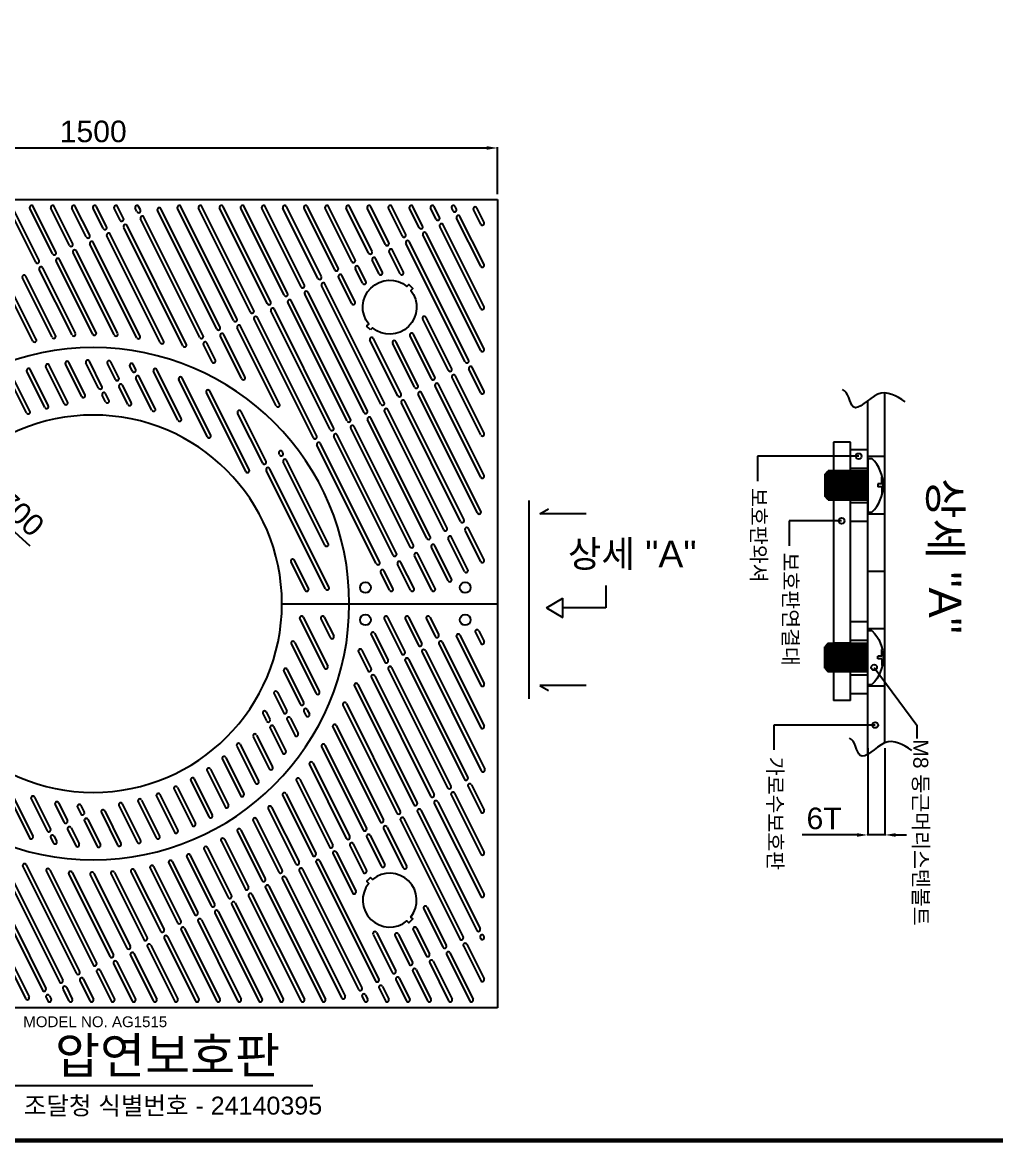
# Model space of a CAD drawing. Header units: millimetres. Extents: x 11766 to 18340, y -43240 to -38591.
# Drawn here: x 13113 to 14918, y -43087 to -41009 of the extents above; entities that cross this region are included whole.
import ezdxf
from ezdxf.enums import TextEntityAlignment as Align

# ---------------------------------------------------------------- set-up
doc = ezdxf.new("R2010")
doc.units = ezdxf.units.MM
for name, color, linetype in [('LAYOUT', 7, 'Continuous'), ('TEXT', 7, 'Continuous'), ('압연강', 40, 'Continuous')]:
    doc.layers.add(name, color=color, linetype=linetype)
doc.styles.get("Standard").update_dxf_attribs({"font": 'arial.ttf'})
doc.dimstyles.new('ISO-25', dxfattribs={"dimtxt": 40, "dimasz": 20, "dimexe": 1.25, "dimexo": 10, "dimgap": 10, "dimtad": 1, "dimdec": 0, "dimtxsty": 'Standard', "dimcen": 2.5, "dimclrd": 3, "dimclre": 3, "dimclrt": 3, "dimadec": 0, "dimazin": 0, "dimtfac": 1, "dimtdec": 0, "dimtmove": 0, "dimatfit": 3, "dimfxl": 0, "dimarcsym": 0})

# ---------------------------------------------------------------- blocks, each defined once
blk = doc.blocks.new('A$C36924EFD')
for p, q in [((0, 45), (0, -45)), ((0, 45), (6, 45)), ((6, -45), (6, 45)), ((0, -45), (6, -45))]:
    blk.add_line(p, q)
blk = doc.blocks.new('*D16')
at = {"color": 3, "lineweight": -2, "transparency": 16777216}
for p, q in [((14681, -42355.3), (14681, -42517.7)), ((14712.9, -42355.3), (14712.9, -42517.7)), ((14661, -42516.4), (14559, -42516.4)), ((14712.9, -42516.4), (14681, -42516.4)), ((14732.9, -42516.4), (14752.9, -42516.4))]:
    blk.add_line(p, q, dxfattribs=at)
at = {"color": 3, "transparency": 16777216}
for points in [[(14661, -42513.1), (14661, -42519.8), (14681, -42516.4)], [(14732.9, -42513.1), (14732.9, -42519.8), (14712.9, -42516.4)]]:
    blk.add_solid(points, dxfattribs=at)
at = {"layer": 'Defpoints', "color": 0, "transparency": 16777216}
for p in [(14681, -42345.3), (14712.9, -42345.3), (14681, -42516.4)]:
    blk.add_point(p, dxfattribs=at)
at = {"color": 3, "transparency": 16777216, "insert": (14600, -42486), "char_height": 40, "attachment_point": 5}
blk.add_mtext('6T', dxfattribs=at)
blk = doc.blocks.new('A$C5731754A')
at = {"color": 1}
for p, q in [((-11.2, 19.7), (-11.2, 20.5)), ((-1.9, 19.7), (-11.2, 19.7)), ((-1.9, 19.7), (-1.9, 14.1)), ((1.9, 19.7), (1.9, 14.1)), ((1.9, 19.7), (11.2, 19.7)), ((11.2, 19.7), (11.2, 20.5)), ((-37.5, 0), (-37.5, 5.7)), ((-37.5, 0), (37.5, 0)), ((-20, 0), (-20, -55)), ((-20, 0), (20, 0)), ((-1.9, 14.1), (1.9, 14.1)), ((20, -55), (20, 0)), ((37.5, 0), (37.5, 5.7)), ((-20, -2.5), (20, -2.5)), ((-20, -5), (20, -5)), ((-20, -7.5), (20, -7.5)), ((-20, -7.5), (20, -7.5)), ((-20, -10), (20, -10)), ((-20, -12.5), (20, -12.5)), ((-20, -12.5), (20, -12.5)), ((-20, -15), (20, -15)), ((-20, -17.5), (20, -17.5)), ((-20, -17.5), (20, -17.5)), ((-20, -20), (20, -20)), ((-20, -22.5), (20, -22.5)), ((-20, -22.5), (20, -22.5)), ((-20, -25), (20, -25)), ((-20, -27.5), (20, -27.5)), ((-20, -27.5), (20, -27.5)), ((-20, -30), (20, -30)), ((-20, -32.5), (20, -32.5)), ((-20, -35), (20, -35)), ((-20, -37.5), (20, -37.5)), ((-20, -40), (20, -40)), ((-20, -42.5), (20, -42.5)), ((-20, -45), (20, -45)), ((-20, -47.5), (20, -47.5)), ((-20, -50), (20, -50)), ((-20, -52.5), (20, -52.5)), ((-15, -60), (-20, -55)), ((-20, -55), (20, -55)), ((-17.5, -57.5), (17.5, -57.5)), ((-15, -60), (15, -60)), ((20, -55), (15, -60))]:
    blk.add_line(p, q, dxfattribs=at)
blk.add_arc((0, -30.4), 52, 43.8928, 136.1072, dxfattribs=at)
blk = doc.blocks.new('AG1515')
for p, q in [((17231.1, -41542.2), (18731.1, -41542.2)), ((18731.1, -41542.2), (18731.1, -42292.2)), ((18331.1, -42292.2), (18731.1, -42292.2)), ((18731.1, -42292.2), (18731.1, -43042.2)), ((18731.1, -43042.2), (17231.1, -43042.2))]:
    blk.add_line(p, q)
for points in [[(18495.5, -41784.1, -0.045549), (18488.5, -41777), (18492.1, -41773.5, -0.904534), (18563.1, -41703.8), (18566.7, -41700.3, -0.045549), (18573.7, -41707.4), (18570.1, -41711, -0.904534), (18499.1, -41780.6)], [(18495.5, -42800.3, 0.045549), (18488.5, -42807.4), (18492.1, -42811, 0.904534), (18563.1, -42880.6), (18566.7, -42884.1, 0.045549), (18573.7, -42877), (18570.1, -42873.5, 0.904534), (18499.1, -42803.8)]]:
    blk.add_lwpolyline(points, format="xyb", close=True)
for centre in [(18486.1, -42262.2), (18671.1, -42262.2), (18486.1, -42322.2), (18671.1, -42322.2)]:
    blk.add_circle(centre, 10)
for radius, start, end in [(475, 0, 180), (350, 0, 180), (475, 180, 0), (350, 180, 0)]:
    blk.add_arc((17981.1, -42292.2), radius, start, end)
at = {"layer": '압연강'}
for p, q in [((17874.4, -41658.8), (17824.3, -41558.6)), ((17880.7, -41655.7), (17830.6, -41555.5)), ((17905.7, -41643.2), (17863.4, -41558.6)), ((17912, -41640), (17869.7, -41555.5)), ((17937, -41627.5), (17902.6, -41558.6)), ((17943.3, -41624.4), (17908.8, -41555.5)), ((17968.3, -41611.9), (17941.7, -41558.6)), ((17974.6, -41608.7), (17947.9, -41555.5)), ((17999.6, -41596.2), (17980.8, -41558.6)), ((18005.9, -41593.1), (17987.1, -41555.5)), ((18030.9, -41580.6), (18019.9, -41558.6)), ((18037.2, -41577.4), (18026.2, -41555.5)), ((18062.2, -41564.9), (18059.1, -41558.6)), ((18068.5, -41561.8), (18065.3, -41555.5)), ((18210.2, -41782.5), (18100.2, -41562.7)), ((18216.4, -41779.4), (18106.5, -41559.5)), ((18241.5, -41766.9), (18137.3, -41558.6)), ((18247.7, -41763.8), (18143.6, -41555.5)), ((18272.8, -41751.2), (18176.5, -41558.6)), ((18279.1, -41748.1), (18182.7, -41555.5)), ((18304.1, -41735.6), (18215.6, -41558.6)), ((18310.4, -41732.5), (18221.9, -41555.5)), ((18335.4, -41719.9), (18254.7, -41558.6)), ((18341.7, -41716.8), (18261, -41555.5)), ((18366.7, -41704.3), (18293.9, -41558.6)), ((18373, -41701.1), (18300.1, -41555.5)), ((18398, -41688.6), (18333, -41558.6)), ((18404.3, -41685.5), (18339.3, -41555.5)), ((18429.3, -41673), (18372.1, -41558.6)), ((18435.6, -41669.8), (18378.4, -41555.5)), ((18460.6, -41657.3), (18411.3, -41558.6)), ((18466.9, -41654.2), (18417.5, -41555.5)), ((18491.9, -41641.7), (18450.4, -41558.6)), ((18498.2, -41638.5), (18456.7, -41555.5)), ((18523.2, -41626), (18489.5, -41558.6)), ((18529.5, -41622.9), (18495.8, -41555.5)), ((18554.5, -41610.4), (18528.7, -41558.6)), ((18560.8, -41607.2), (18534.9, -41555.5)), ((18585.8, -41594.7), (18567.8, -41558.6)), ((18592.1, -41591.6), (18574, -41555.5)), ((18617.1, -41579.1), (18606.9, -41558.6)), ((18623.4, -41575.9), (18613.2, -41555.5)), ((18648.5, -41563.4), (18646, -41558.6)), ((18654.7, -41560.3), (18652.3, -41555.5)), ((18699.8, -41587.9), (18686.5, -41561.2)), ((18706.1, -41584.8), (18692.7, -41558)), ((18178.9, -41798.2), (18068.9, -41578.3)), ((18185.1, -41795.1), (18075.2, -41575.2)), ((18699.8, -41666.2), (18655.2, -41576.8)), ((18706.1, -41663.1), (18661.4, -41573.7)), ((18147.6, -41813.8), (18037.6, -41594)), ((18153.8, -41810.7), (18043.9, -41590.8)), ((18699.8, -41744.4), (18623.9, -41592.5)), ((18706.1, -41741.3), (18630.1, -41589.3)), ((18068, -41795.6), (17981.3, -41622.1)), ((18105.5, -41807.9), (18006.3, -41609.6)), ((18111.7, -41804.8), (18012.6, -41606.5)), ((18671.2, -41843.7), (18561.2, -41623.8)), ((18677.4, -41840.5), (18567.5, -41620.6)), ((18699.8, -41822.7), (18592.5, -41608.1)), ((18706.1, -41819.6), (18598.8, -41605)), ((18020.1, -41793.7), (17943.7, -41640.9)), ((18026.4, -41790.6), (17950, -41637.8)), ((18061.8, -41798.8), (17975, -41625.3)), ((18550.3, -41680.1), (18529.9, -41639.4)), ((18556.5, -41677), (18536.2, -41636.3)), ((17980.2, -41792.2), (17912.4, -41656.6)), ((17986.5, -41789.1), (17918.7, -41653.4)), ((18511.2, -41680.3), (18498.6, -41655.1)), ((18517.5, -41677.2), (18504.9, -41652)), ((17911.1, -41794.9), (17856.1, -41684.8)), ((17941.9, -41793.7), (17881.1, -41672.2)), ((17948.1, -41790.6), (17887.4, -41669.1)), ((18460.6, -41735.5), (18436, -41686.4)), ((18466.8, -41732.4), (18442.3, -41683.3)), ((18480.7, -41697.6), (18467.3, -41670.7)), ((18487, -41694.4), (18473.6, -41667.6)), ((17869.2, -41804.9), (17818.5, -41703.5)), ((17875.4, -41801.8), (17824.8, -41700.4)), ((17904.9, -41798), (17849.8, -41687.9)), ((18514.7, -41921.9), (18404.7, -41702)), ((18520.9, -41918.8), (18411, -41698.9)), ((18483.4, -41937.6), (18373.4, -41717.7)), ((18489.6, -41934.4), (18379.7, -41714.6)), ((18420.7, -41968.9), (18310.8, -41749)), ((18427, -41965.7), (18317.1, -41745.9)), ((18452, -41953.2), (18342.1, -41733.3)), ((18458.3, -41950.1), (18348.4, -41730.2)), ((18389.4, -41984.5), (18279.5, -41764.6)), ((18395.7, -41981.4), (18285.8, -41761.5)), ((18639.9, -41859.3), (18592.3, -41764.1)), ((18646.1, -41856.2), (18598.6, -41761)), ((18320.6, -41925.1), (18248.2, -41780.3)), ((18326.9, -41922), (18254.5, -41777.2)), ((18201.5, -41843.4), (18185.6, -41811.6)), ((18207.7, -41840.3), (18191.8, -41808.5)), ((18256.3, -41874.7), (18216.9, -41796)), ((18262.5, -41871.6), (18223.2, -41792.8)), ((18546, -41906.3), (18494.4, -41803.2)), ((18552.2, -41903.1), (18500.7, -41800)), ((18577.3, -41890.6), (18536.6, -41809.3)), ((18583.5, -41887.5), (18542.9, -41806.1)), ((18608.6, -41875), (18568.7, -41795.2)), ((18614.8, -41871.8), (18575, -41792.1)), ((17927.3, -41921.1), (17893.1, -41852.8)), ((17933.5, -41918), (17899.4, -41849.7)), ((17959.7, -41907.8), (17929.7, -41847.6)), ((17966, -41904.6), (17935.9, -41844.5)), ((17991, -41892.1), (17967.7, -41845.4)), ((17997.3, -41889), (17973.9, -41842.3)), ((18022.4, -41876.5), (18007.4, -41846.5)), ((18028.6, -41873.3), (18013.6, -41843.4)), ((18053.7, -41860.8), (18049, -41851.5)), ((18059.9, -41857.7), (18055.3, -41848.4)), ((17857.5, -41938.1), (17824.1, -41871.3)), ((17863.8, -41935), (17830.4, -41868.2)), ((17891.6, -41928), (17858, -41860.8)), ((17897.9, -41924.9), (17864.2, -41857.6)), ((18089.9, -41933.3), (18060.4, -41874.2)), ((18096.2, -41930.2), (18066.6, -41871.1)), ((18138.2, -41951.7), (18092.9, -41861.1)), ((18144.5, -41948.6), (18099.2, -41858)), ((18199.1, -41979.6), (18146.1, -41873.6)), ((18699.8, -41979.2), (18646.6, -41872.7)), ((18706.1, -41976.1), (18652.8, -41869.6)), ((18699.8, -41901), (18677.9, -41857.1)), ((18706.1, -41897.8), (18684.2, -41853.9)), ((18045.5, -41922.8), (18029.1, -41889.9)), ((18051.8, -41919.6), (18035.3, -41886.7)), ((18192.9, -41982.7), (18139.9, -41876.7)), ((18699.8, -42057.5), (18615.3, -41888.4)), ((18706.1, -42054.4), (18621.5, -41885.2)), ((18003.9, -41917.9), (17997.8, -41905.5)), ((18010.2, -41914.8), (18004, -41902.4)), ((18264.2, -42047.1), (18191, -41900.6)), ((18270.5, -42044), (18197.2, -41897.5)), ((18693.9, -42123.9), (18584, -41904)), ((18700.2, -42120.8), (18590.2, -41900.9)), ((18301.8, -42028.4), (18255.3, -41935.4)), ((18631.3, -42155.2), (18521.4, -41935.3)), ((18637.6, -42152.1), (18527.6, -41932.2)), ((18662.6, -42139.6), (18552.7, -41919.7)), ((18668.9, -42136.4), (18558.9, -41916.5)), ((18295.5, -42031.5), (18249, -41938.5)), ((18600, -42170.9), (18490.1, -41951)), ((18606.3, -42167.7), (18496.3, -41947.9)), ((18568.7, -42186.5), (18458.8, -41966.6)), ((18575, -42183.4), (18465, -41963.5)), ((18506.1, -42217.8), (18396.1, -41997.9)), ((18512.3, -42214.7), (18402.4, -41994.8)), ((18537.4, -42202.2), (18427.5, -41982.3)), ((18543.6, -42199), (18433.7, -41979.2)), ((18326.8, -42015.8), (18325.7, -42013.5)), ((18333.1, -42012.7), (18331.9, -42010.4)), ((18410.8, -42183.7), (18333.5, -42029.2)), ((18417, -42180.6), (18339.8, -42026.1)), ((18412.2, -42264.8), (18302.2, -42044.9)), ((18418.4, -42261.6), (18308.5, -42041.8)), ((18699.8, -42214), (18670.9, -42156.1)), ((18706.1, -42210.9), (18677.1, -42153)), ((18645.6, -42246.4), (18614.5, -42184.3)), ((18669.8, -42232.2), (18639.6, -42171.8)), ((18676.1, -42229.1), (18645.8, -42168.6)), ((18609, -42267.2), (18577, -42203.1)), ((18615.3, -42264.1), (18583.2, -42199.9)), ((18639.3, -42249.5), (18608.3, -42187.4)), ((18374.3, -42267.2), (18348, -42214.7)), ((18380.5, -42264.1), (18354.3, -42211.6)), ((18569.9, -42267.2), (18545.7, -42218.7)), ((18576.2, -42264.1), (18551.9, -42215.6)), ((18530.8, -42267.2), (18514.4, -42234.4)), ((18537, -42264.1), (18520.6, -42231.2)), ((18364.3, -42320.3), (18409.7, -42411.1)), ((18370.6, -42317.2), (18416, -42408)), ((18403.4, -42320.3), (18420.8, -42355.1)), ((18409.7, -42317.2), (18427.1, -42352)), ((18520.8, -42320.3), (18553, -42384.6)), ((18527.1, -42317.2), (18559.2, -42381.5)), ((18560, -42320.3), (18584.3, -42369)), ((18566.2, -42317.2), (18590.5, -42365.8)), ((18599.1, -42320.3), (18615.6, -42353.3)), ((18605.4, -42317.2), (18621.9, -42350.2)), ((18496.6, -42350.2), (18521.7, -42400.3)), ((18502.9, -42347.1), (18527.9, -42397.1)), ((18661.1, -42350.5), (18706.1, -42440.4)), ((18690, -42345.5), (18699.8, -42365.3)), ((18696.2, -42342.4), (18706.1, -42362.2)), ((18348.6, -42367.1), (18394.2, -42458.4)), ((18354.8, -42363.9), (18400.5, -42455.3)), ((18622.3, -42366.7), (18699.8, -42521.8)), ((18628.6, -42363.6), (18706.1, -42518.7)), ((18654.9, -42353.6), (18699.8, -42443.5)), ((18473.1, -42381.4), (18490.4, -42415.9)), ((18479.3, -42378.2), (18496.6, -42412.8)), ((18591, -42382.4), (18700.9, -42602.3)), ((18597.3, -42379.2), (18707.2, -42599.1)), ((18340.8, -42414.3), (18371.4, -42475.4)), ((18528.4, -42413.7), (18638.3, -42633.6)), ((18534.6, -42410.6), (18644.6, -42630.4)), ((18559.7, -42398), (18669.6, -42617.9)), ((18565.9, -42394.9), (18675.9, -42614.8)), ((18334.6, -42417.4), (18365.2, -42478.5)), ((18497.1, -42429.3), (18607, -42649.2)), ((18503.3, -42426.2), (18613.3, -42646.1)), ((18465.8, -42445), (18575.7, -42664.9)), ((18472, -42441.9), (18582, -42661.7)), ((18316.6, -42459.7), (18333.8, -42494.2)), ((18322.9, -42456.6), (18340.1, -42491.1)), ((18295.7, -42496.2), (18302.5, -42509.8)), ((18302, -42493.1), (18308.8, -42506.7)), ((18371.9, -42491.9), (18375.7, -42499.7)), ((18378.1, -42488.8), (18382, -42496.6)), ((18444.3, -42480.4), (18544.4, -42680.5)), ((18450.6, -42477.3), (18550.7, -42677.4)), ((18340.6, -42507.6), (18354.9, -42536.3)), ((18346.8, -42504.5), (18361.2, -42533.2)), ((18431.9, -42518), (18519.4, -42693)), ((18277.9, -42538.9), (18307.6, -42598.3)), ((18284.2, -42535.8), (18313.9, -42595.1)), ((18309.2, -42523.3), (18332.1, -42569)), ((18315.5, -42520.1), (18338.4, -42565.8)), ((18425.6, -42521.2), (18513.1, -42696.2)), ((18247.4, -42556.2), (18281.6, -42624.5)), ((18253.7, -42553), (18287.9, -42621.4)), ((18404.8, -42557.7), (18481.8, -42711.8)), ((18411, -42554.6), (18488.1, -42708.7)), ((18220.6, -42580.8), (18254.3, -42648.1)), ((18226.9, -42577.6), (18260.5, -42644.9)), ((18198.4, -42599), (18231.9, -42665.9)), ((18382.2, -42590.8), (18450.5, -42727.5)), ((18388.4, -42587.7), (18456.8, -42724.3)), ((18162.1, -42620.2), (18195.7, -42687.4)), ((18168.3, -42617.1), (18201.9, -42684.3)), ((18192.2, -42602.2), (18225.6, -42669)), ((18358, -42620.8), (18419.2, -42743.1)), ((18364.3, -42617.6), (18425.4, -42740)), ((17817.7, -42635.8), (17863, -42726.4)), ((17824, -42632.7), (17869.3, -42723.3)), ((18131, -42636.3), (18164.4, -42703.2)), ((18137.2, -42633.2), (18170.7, -42700)), ((18676.3, -42631.3), (18699.8, -42678.3)), ((18682.6, -42628.2), (18706.1, -42675.2)), ((17866, -42654.2), (17895.6, -42713.3)), ((17872.3, -42651.1), (17901.8, -42710.2)), ((17916.7, -42661.6), (17933.1, -42694.5)), ((18034.9, -42663.3), (18069.1, -42731.6)), ((18064.3, -42659.5), (18098, -42726.8)), ((18070.6, -42656.4), (18104.2, -42723.6)), ((18098.4, -42649.4), (18131.8, -42716.2)), ((18104.7, -42646.3), (18138.1, -42713.1)), ((18332.5, -42647.9), (18387.9, -42758.8)), ((18338.7, -42644.8), (18394.1, -42755.6)), ((18613.7, -42662.6), (18699.8, -42834.9)), ((18620, -42659.5), (18706.1, -42831.7)), ((18645, -42647), (18699.8, -42756.6)), ((18651.3, -42643.8), (18706.1, -42753.5)), ((17910.4, -42664.8), (17926.9, -42697.7)), ((17952, -42669.6), (17958.2, -42682)), ((17958.3, -42666.5), (17964.4, -42678.9)), ((17996.2, -42679.8), (18026.3, -42739.9)), ((18002.5, -42676.6), (18032.5, -42736.8)), ((18028.7, -42666.4), (18062.8, -42734.7)), ((18305.6, -42672.6), (18356.6, -42774.4)), ((18311.9, -42669.4), (18362.8, -42771.3)), ((18582.4, -42678.3), (18692.4, -42898.2)), ((18588.7, -42675.2), (18698.6, -42895)), ((17964.9, -42695.4), (17988.3, -42742.1)), ((17971.2, -42692.3), (17994.5, -42739)), ((18277.6, -42694.8), (18325.3, -42790.1)), ((18283.9, -42691.7), (18331.5, -42787)), ((18551.1, -42693.9), (18661.1, -42913.8)), ((18557.4, -42690.8), (18667.3, -42910.7)), ((17908.5, -42723.6), (17913.2, -42732.9)), ((17933.6, -42711.1), (17948.6, -42741)), ((17939.9, -42708), (17954.8, -42737.9)), ((18248.5, -42714.7), (18294, -42805.7)), ((18254.7, -42711.6), (18300.2, -42802.6)), ((18488.5, -42725.2), (18515.4, -42779.1)), ((18494.8, -42722.1), (18521.7, -42776)), ((18519.8, -42709.6), (18556.1, -42782.2)), ((18526.1, -42706.5), (18562.4, -42779.1)), ((17902.3, -42726.7), (17906.9, -42736)), ((18193.1, -42744.8), (18237.6, -42833.9)), ((18218.2, -42732.4), (18262.7, -42821.4)), ((18224.4, -42729.3), (18268.9, -42818.3)), ((18457.2, -42740.9), (18481.8, -42790.1)), ((18463.5, -42737.8), (18488.1, -42787)), ((18154.6, -42761.9), (18200.1, -42852.7)), ((18160.9, -42758.8), (18206.3, -42849.6)), ((18186.8, -42747.9), (18231.4, -42837)), ((18425.9, -42756.5), (18462, -42828.7)), ((18432.2, -42753.4), (18468.3, -42825.6)), ((17783.3, -42786.2), (17893.3, -43006.1)), ((17808.4, -42773.7), (17918.3, -42993.6)), ((17814.6, -42770.6), (17924.6, -42990.4)), ((17850.5, -42779.6), (17949.6, -42977.9)), ((17856.7, -42776.5), (17955.9, -42974.8)), ((17894.2, -42788.8), (17980.9, -42962.3)), ((17900.4, -42785.7), (17987.2, -42959.1)), ((18057.3, -42786.4), (18112.4, -42896.5)), ((18086.8, -42782.6), (18137.4, -42884)), ((18093, -42779.5), (18143.7, -42880.9)), ((18121.3, -42773.4), (18168.7, -42868.3)), ((18127.5, -42770.3), (18175, -42865.2)), ((18363.3, -42787.8), (18473.2, -43007.7)), ((18369.5, -42784.7), (18479.5, -43004.6)), ((18394.6, -42772.2), (18504.5, -42992.1)), ((18400.9, -42769.1), (18510.8, -42988.9)), ((17745.8, -42805), (17855.7, -43024.9)), ((17752, -42801.9), (17862, -43021.7)), ((17777.1, -42789.3), (17887, -43009.2)), ((17935.8, -42793.8), (18012.2, -42946.6)), ((17942.1, -42790.7), (18018.5, -42943.5)), ((17975.7, -42795.3), (18043.5, -42931)), ((17982, -42792.2), (18049.8, -42927.8)), ((18014.1, -42793.8), (18074.8, -42915.3)), ((18020.3, -42790.7), (18081.1, -42912.2)), ((18051.1, -42789.5), (18106.1, -42899.7)), ((18332, -42803.5), (18441.9, -43023.4)), ((18338.2, -42800.4), (18448.2, -43020.2)), ((18300.7, -42819.2), (18405.6, -43028.9)), ((18307, -42816.1), (18411.8, -43025.8)), ((18238.1, -42850.5), (18327.3, -43028.9)), ((18244.3, -42847.3), (18333.6, -43025.8)), ((18269.4, -42834.8), (18366.4, -43028.9)), ((18275.6, -42831.7), (18372.7, -43025.8)), ((18206.8, -42866.1), (18288.2, -43028.9)), ((18213, -42863), (18294.4, -43025.8)), ((18594.1, -42858.2), (18629.7, -42929.5)), ((18600.4, -42855), (18636, -42926.3)), ((18175.5, -42881.8), (18249, -43028.9)), ((18181.7, -42878.6), (18255.3, -43025.8)), ((18112.8, -42913.1), (18170.8, -43028.9)), ((18119.1, -42909.9), (18177, -43025.8)), ((18144.2, -42897.4), (18209.9, -43028.9)), ((18150.4, -42894.3), (18216.2, -43025.8)), ((18500.4, -42905.6), (18535.8, -42976.4)), ((18506.7, -42902.4), (18542.1, -42973.3)), ((18540.9, -42908.3), (18567.1, -42960.8)), ((18547.2, -42905.2), (18573.4, -42957.6)), ((18574.5, -42897.2), (18598.4, -42945.1)), ((18580.7, -42894), (18604.7, -42942)), ((18699.1, -42911.6), (18699.8, -42913.1)), ((18705.3, -42908.4), (18706.1, -42910)), ((18081.5, -42928.7), (18131.7, -43028.9)), ((18087.8, -42925.6), (18137.9, -43025.8)), ((18667.8, -42927.2), (18699.8, -42991.4)), ((18674, -42924.1), (18706.1, -42988.3)), ((18050.2, -42944.4), (18092.5, -43028.9)), ((18056.5, -42941.2), (18098.8, -43025.8)), ((18636.5, -42942.9), (18679.5, -43028.9)), ((18642.7, -42939.7), (18685.7, -43025.8)), ((17987.6, -42975.7), (18014.3, -43028.9)), ((17993.9, -42972.5), (18020.5, -43025.8)), ((18018.9, -42960), (18053.4, -43028.9)), ((18025.2, -42956.9), (18059.6, -43025.8)), ((18573.8, -42974.2), (18601.2, -43028.9)), ((18580.1, -42971.1), (18607.5, -43025.8)), ((18605.2, -42958.5), (18640.4, -43028.9)), ((18611.4, -42955.4), (18646.6, -43025.8)), ((17956.3, -42991.3), (17975.1, -43028.9)), ((17962.6, -42988.2), (17981.4, -43025.8)), ((18542.5, -42989.8), (18562.1, -43028.9)), ((18548.8, -42986.7), (18568.4, -43025.8)), ((17925, -43007), (17936, -43028.9)), ((17931.3, -43003.9), (17942.3, -43025.8)), ((18511.2, -43005.5), (18523, -43028.9)), ((18517.5, -43002.4), (18529.2, -43025.8)), ((17893.7, -43022.6), (17896.9, -43028.9)), ((17900, -43019.5), (17903.1, -43025.8)), ((18479.9, -43021.1), (18483.8, -43028.9)), ((18486.2, -43018), (18490.1, -43025.8))]:
    blk.add_line(p, q, dxfattribs=at)
for centre, start, end in [((17866.6, -41557), 26.5651, 206.5651), ((17905.7, -41557), 26.5651, 206.5651), ((17944.8, -41557), 26.5651, 206.5651), ((17983.9, -41557), 26.5651, 206.5651), ((18023.1, -41557), 26.5651, 206.5651), ((18062.2, -41557), 26.5651, 206.5651), ((18065.4, -41563.3), 206.5651, 26.5651), ((18103.4, -41561.1), 26.5651, 206.5651), ((18140.5, -41557), 26.5651, 206.5651), ((18179.6, -41557), 26.5651, 206.5651), ((18218.7, -41557), 26.5651, 206.5651), ((18257.9, -41557), 26.5651, 206.5651), ((18297, -41557), 26.5651, 206.5651), ((18336.1, -41557), 26.5651, 206.5651), ((18375.3, -41557), 26.5651, 206.5651), ((18414.4, -41557), 26.5651, 206.5651), ((18453.5, -41557), 26.5651, 206.5651), ((18492.7, -41557), 26.5651, 206.5651), ((18531.8, -41557), 26.5651, 206.5651), ((18570.9, -41557), 26.5651, 206.5651), ((18610, -41557), 26.5651, 206.5651), ((18649.2, -41557), 26.5651, 206.5651), ((18651.6, -41561.8), 206.5651, 26.5651), ((18689.6, -41559.6), 26.5651, 206.5651), ((18034.1, -41579), 206.5651, 26.5651), ((18072.1, -41576.8), 26.5651, 206.5651), ((18620.3, -41577.5), 206.5651, 26.5651), ((18658.3, -41575.3), 26.5651, 206.5651), ((18002.8, -41594.6), 206.5651, 26.5651), ((18040.8, -41592.4), 26.5651, 206.5651), ((18589, -41593.1), 206.5651, 26.5651), ((18595.7, -41606.6), 26.5651, 206.5651), ((18627, -41590.9), 26.5651, 206.5651), ((18703, -41586.4), 206.5651, 26.5651), ((17940.1, -41625.9), 206.5651, 26.5651), ((17971.4, -41610.3), 206.5651, 26.5651), ((17978.2, -41623.7), 26.5651, 206.5651), ((18009.5, -41608.1), 26.5651, 206.5651), ((18526.4, -41624.4), 206.5651, 26.5651), ((18557.7, -41608.8), 206.5651, 26.5651), ((18564.4, -41622.2), 26.5651, 206.5651), ((17908.8, -41641.6), 206.5651, 26.5651), ((17946.8, -41639.4), 26.5651, 206.5651), ((18495.1, -41640.1), 206.5651, 26.5651), ((18533.1, -41637.9), 26.5651, 206.5651), ((17877.5, -41657.2), 206.5651, 26.5651), ((17915.5, -41655), 26.5651, 206.5651), ((18463.8, -41655.8), 206.5651, 26.5651), ((18470.5, -41669.2), 26.5651, 206.5651), ((18501.8, -41653.5), 26.5651, 206.5651), ((18703, -41664.6), 206.5651, 26.5651), ((17852.9, -41686.3), 26.5651, 206.5651), ((17884.2, -41670.7), 26.5651, 206.5651), ((18401.1, -41687.1), 206.5651, 26.5651), ((18432.4, -41671.4), 206.5651, 26.5651), ((18439.2, -41684.8), 26.5651, 206.5651), ((18514.4, -41678.7), 206.5651, 26.5651), ((18553.4, -41678.5), 206.5651, 26.5651), ((18369.8, -41702.7), 206.5651, 26.5651), ((18407.8, -41700.5), 26.5651, 206.5651), ((18483.9, -41696), 206.5651, 26.5651), ((18338.5, -41718.4), 206.5651, 26.5651), ((18345.2, -41731.8), 26.5651, 206.5651), ((18376.5, -41716.1), 26.5651, 206.5651), ((18275.9, -41749.7), 206.5651, 26.5651), ((18307.2, -41734), 206.5651, 26.5651), ((18313.9, -41747.4), 26.5651, 206.5651), ((18463.7, -41733.9), 206.5651, 26.5651), ((18703, -41742.9), 206.5651, 26.5651), ((18244.6, -41765.3), 206.5651, 26.5651), ((18282.6, -41763.1), 26.5651, 206.5651), ((18595.4, -41762.6), 26.5651, 206.5651), ((17945, -41792.2), 206.5651, 26.5651), ((17983.4, -41790.6), 206.5651, 26.5651), ((18023.2, -41792.2), 206.5651, 26.5651), ((18213.3, -41781), 206.5651, 26.5651), ((18220, -41794.4), 26.5651, 206.5651), ((18251.3, -41778.7), 26.5651, 206.5651), ((18571.8, -41793.7), 26.5651, 206.5651), ((17872.3, -41803.3), 206.5651, 26.5651), ((17908, -41796.5), 206.5651, 26.5651), ((18064.9, -41797.2), 206.5651, 26.5651), ((18108.6, -41806.4), 206.5651, 26.5651), ((18150.7, -41812.3), 206.5651, 26.5651), ((18182, -41796.6), 206.5651, 26.5651), ((18188.7, -41810), 26.5651, 206.5651), ((18497.5, -41801.6), 26.5651, 206.5651), ((18539.7, -41807.7), 26.5651, 206.5651), ((18703, -41821.1), 206.5651, 26.5651), ((17896.3, -41851.2), 26.5651, 206.5651), ((17932.8, -41846), 26.5651, 206.5651), ((17970.8, -41843.8), 26.5651, 206.5651), ((18010.5, -41844.9), 26.5651, 206.5651), ((18052.1, -41849.9), 26.5651, 206.5651), ((18204.6, -41841.8), 206.5651, 26.5651), ((18674.3, -41842.1), 206.5651, 26.5651), ((18681, -41855.5), 26.5651, 206.5651), ((17861.1, -41859.2), 26.5651, 206.5651), ((18025.5, -41874.9), 206.5651, 26.5651), ((18056.8, -41859.2), 206.5651, 26.5651), ((18063.5, -41872.7), 26.5651, 206.5651), ((18096.1, -41859.5), 26.5651, 206.5651), ((18143, -41875.1), 26.5651, 206.5651), ((18259.4, -41873.2), 206.5651, 26.5651), ((18611.7, -41873.4), 206.5651, 26.5651), ((18643, -41857.7), 206.5651, 26.5651), ((18649.7, -41871.2), 26.5651, 206.5651), ((17994.2, -41890.5), 206.5651, 26.5651), ((18032.2, -41888.3), 26.5651, 206.5651), ((18580.4, -41889), 206.5651, 26.5651), ((18618.4, -41886.8), 26.5651, 206.5651), ((17962.9, -41906.2), 206.5651, 26.5651), ((18000.9, -41904), 26.5651, 206.5651), ((18007.1, -41916.3), 206.5651, 26.5651), ((18194.1, -41899.1), 26.5651, 206.5651), ((18549.1, -41904.7), 206.5651, 26.5651), ((18555.8, -41918.1), 26.5651, 206.5651), ((18587.1, -41902.5), 26.5651, 206.5651), ((18703, -41899.4), 206.5651, 26.5651), ((17860.7, -41936.6), 206.5651, 26.5651), ((17894.7, -41926.5), 206.5651, 26.5651), ((17930.4, -41919.5), 206.5651, 26.5651), ((18048.6, -41921.2), 206.5651, 26.5651), ((18093.1, -41931.8), 206.5651, 26.5651), ((18252.2, -41937), 26.5651, 206.5651), ((18323.7, -41923.6), 206.5651, 26.5651), ((18486.5, -41936), 206.5651, 26.5651), ((18517.8, -41920.4), 206.5651, 26.5651), ((18524.5, -41933.8), 26.5651, 206.5651), ((18141.4, -41950.2), 206.5651, 26.5651), ((18455.2, -41951.7), 206.5651, 26.5651), ((18493.2, -41949.4), 26.5651, 206.5651), ((18423.9, -41967.3), 206.5651, 26.5651), ((18430.6, -41980.7), 26.5651, 206.5651), ((18461.9, -41965.1), 26.5651, 206.5651), ((18703, -41977.7), 206.5651, 26.5651), ((18196, -41981.2), 206.5651, 26.5651), ((18392.6, -41983), 206.5651, 26.5651), ((18399.3, -41996.4), 26.5651, 206.5651), ((18328.8, -42012), 26.5651, 206.5651), ((18330, -42014.3), 206.5651, 26.5651), ((18298.7, -42029.9), 206.5651, 26.5651), ((18305.4, -42043.3), 26.5651, 206.5651), ((18336.7, -42027.7), 26.5651, 206.5651), ((18267.3, -42045.6), 206.5651, 26.5651), ((18703, -42055.9), 206.5651, 26.5651), ((18697, -42122.3), 206.5651, 26.5651), ((18665.7, -42138), 206.5651, 26.5651), ((18634.4, -42153.6), 206.5651, 26.5651), ((18674, -42154.5), 26.5651, 206.5651), ((18413.9, -42182.2), 206.5651, 26.5651), ((18571.8, -42184.9), 206.5651, 26.5651), ((18603.1, -42169.3), 206.5651, 26.5651), ((18611.4, -42185.8), 26.5651, 206.5651), ((18642.7, -42170.2), 26.5651, 206.5651), ((18540.5, -42200.6), 206.5651, 26.5651), ((18580.1, -42201.5), 26.5651, 206.5651), ((18351.1, -42213.2), 26.5651, 206.5651), ((18509.2, -42216.3), 206.5651, 26.5651), ((18548.8, -42217.1), 26.5651, 206.5651), ((18703, -42212.5), 206.5651, 26.5651), ((18517.5, -42232.8), 26.5651, 206.5651), ((18642.5, -42248), 206.5651, 26.5651), ((18672.9, -42230.7), 206.5651, 26.5651), ((18377.4, -42265.6), 206.5651, 26.5651), ((18415.3, -42263.2), 206.5651, 26.5651), ((18533.9, -42265.6), 206.5651, 26.5651), ((18573, -42265.6), 206.5651, 26.5651), ((18612.2, -42265.6), 206.5651, 26.5651), ((18367.4, -42318.8), 26.5651, 206.5651), ((18406.6, -42318.8), 26.5651, 206.5651), ((18524, -42318.8), 26.5651, 206.5651), ((18563.1, -42318.8), 26.5651, 206.5651), ((18602.2, -42318.8), 26.5651, 206.5651), ((18424, -42353.6), 206.5651, 26.5651), ((18499.8, -42348.6), 26.5651, 206.5651), ((18618.7, -42351.7), 206.5651, 26.5651), ((18658, -42352.1), 26.5651, 206.5651), ((18693.1, -42344), 26.5651, 206.5651), ((18351.7, -42365.5), 26.5651, 206.5651), ((18587.4, -42367.4), 206.5651, 26.5651), ((18625.4, -42365.2), 26.5651, 206.5651), ((18703, -42363.7), 206.5651, 26.5651), ((18476.2, -42379.8), 26.5651, 206.5651), ((18556.1, -42383.1), 206.5651, 26.5651), ((18562.8, -42396.5), 26.5651, 206.5651), ((18594.1, -42380.8), 26.5651, 206.5651), ((18337.7, -42415.8), 26.5651, 206.5651), ((18412.8, -42409.5), 206.5651, 26.5651), ((18493.5, -42414.4), 206.5651, 26.5651), ((18524.8, -42398.7), 206.5651, 26.5651), ((18531.5, -42412.1), 26.5651, 206.5651), ((18500.2, -42427.8), 26.5651, 206.5651), ((18319.7, -42458.1), 26.5651, 206.5651), ((18397.4, -42456.9), 206.5651, 26.5651), ((18468.9, -42443.4), 26.5651, 206.5651), ((18703, -42442), 206.5651, 26.5651), ((18368.3, -42477), 206.5651, 26.5651), ((18447.5, -42478.8), 26.5651, 206.5651), ((18298.9, -42494.7), 26.5651, 206.5651), ((18337, -42492.6), 206.5651, 26.5651), ((18375, -42490.4), 26.5651, 206.5651), ((18378.9, -42498.2), 206.5651, 26.5651), ((18305.7, -42508.3), 206.5651, 26.5651), ((18312.4, -42521.7), 26.5651, 206.5651), ((18343.7, -42506), 26.5651, 206.5651), ((18428.7, -42519.6), 26.5651, 206.5651), ((18281.1, -42537.3), 26.5651, 206.5651), ((18358, -42534.7), 206.5651, 26.5651), ((18703, -42520.2), 206.5651, 26.5651), ((18250.6, -42554.6), 26.5651, 206.5651), ((18407.9, -42556.2), 26.5651, 206.5651), ((18223.7, -42579.2), 26.5651, 206.5651), ((18335.2, -42567.4), 206.5651, 26.5651), ((18195.3, -42600.6), 26.5651, 206.5651), ((18310.7, -42596.7), 206.5651, 26.5651), ((18385.3, -42589.2), 26.5651, 206.5651), ((18704.1, -42600.7), 206.5651, 26.5651), ((18165.2, -42618.7), 26.5651, 206.5651), ((18284.8, -42623), 206.5651, 26.5651), ((18361.1, -42619.2), 26.5651, 206.5651), ((18672.8, -42616.3), 206.5651, 26.5651), ((18134.1, -42634.7), 26.5651, 206.5651), ((18335.6, -42646.4), 26.5651, 206.5651), ((18641.5, -42632), 206.5651, 26.5651), ((18648.2, -42645.4), 26.5651, 206.5651), ((18679.5, -42629.8), 26.5651, 206.5651), ((17869.1, -42652.6), 26.5651, 206.5651), ((17913.6, -42663.2), 26.5651, 206.5651), ((18031.8, -42664.9), 26.5651, 206.5651), ((18067.5, -42657.9), 26.5651, 206.5651), ((18101.5, -42647.8), 26.5651, 206.5651), ((18257.4, -42646.5), 206.5651, 26.5651), ((18578.8, -42663.3), 206.5651, 26.5651), ((18610.1, -42647.6), 206.5651, 26.5651), ((18616.9, -42661.1), 26.5651, 206.5651), ((17955.1, -42668.1), 26.5651, 206.5651), ((17961.3, -42680.4), 206.5651, 26.5651), ((17999.3, -42678.2), 26.5651, 206.5651), ((18198.8, -42685.9), 206.5651, 26.5651), ((18228.7, -42667.4), 206.5651, 26.5651), ((18308.8, -42671), 26.5651, 206.5651), ((18547.5, -42679), 206.5651, 26.5651), ((18585.6, -42676.7), 26.5651, 206.5651), ((18703, -42676.8), 206.5651, 26.5651), ((17930, -42696.1), 206.5651, 26.5651), ((17968, -42693.9), 26.5651, 206.5651), ((18167.6, -42701.6), 206.5651, 26.5651), ((18280.8, -42693.2), 26.5651, 206.5651), ((18516.2, -42694.6), 206.5651, 26.5651), ((18522.9, -42708), 26.5651, 206.5651), ((18554.2, -42692.4), 26.5651, 206.5651), ((17866.1, -42724.9), 206.5651, 26.5651), ((17898.7, -42711.8), 206.5651, 26.5651), ((17905.4, -42725.2), 26.5651, 206.5651), ((17936.7, -42709.5), 26.5651, 206.5651), ((18101.1, -42725.2), 206.5651, 26.5651), ((18134.9, -42714.6), 206.5651, 26.5651), ((18251.6, -42713.2), 26.5651, 206.5651), ((18453.6, -42725.9), 206.5651, 26.5651), ((18484.9, -42710.3), 206.5651, 26.5651), ((18491.6, -42723.7), 26.5651, 206.5651), ((17910.1, -42734.5), 206.5651, 26.5651), ((17951.7, -42739.5), 206.5651, 26.5651), ((17991.4, -42740.6), 206.5651, 26.5651), ((18029.4, -42738.4), 206.5651, 26.5651), ((18065.9, -42733.2), 206.5651, 26.5651), ((18189.9, -42746.4), 26.5651, 206.5651), ((18221.3, -42730.9), 26.5651, 206.5651), ((18422.3, -42741.6), 206.5651, 26.5651), ((18460.3, -42739.3), 26.5651, 206.5651), ((18157.8, -42760.3), 26.5651, 206.5651), ((18391, -42757.2), 206.5651, 26.5651), ((18397.7, -42770.6), 26.5651, 206.5651), ((18429, -42755), 26.5651, 206.5651), ((18703, -42755), 206.5651, 26.5651), ((17853.6, -42778.1), 26.5651, 206.5651), ((17897.3, -42787.2), 26.5651, 206.5651), ((17939, -42792.2), 26.5651, 206.5651), ((18017.2, -42792.2), 26.5651, 206.5651), ((18054.2, -42787.9), 26.5651, 206.5651), ((18089.9, -42781.1), 26.5651, 206.5651), ((18124.4, -42771.8), 26.5651, 206.5651), ((18328.4, -42788.5), 206.5651, 26.5651), ((18359.7, -42772.9), 206.5651, 26.5651), ((18366.4, -42786.3), 26.5651, 206.5651), ((18484.9, -42788.6), 206.5651, 26.5651), ((18518.6, -42777.6), 206.5651, 26.5651), ((18559.3, -42780.6), 206.5651, 26.5651), ((17978.8, -42793.8), 26.5651, 206.5651), ((18297.1, -42804.2), 206.5651, 26.5651), ((18335.1, -42801.9), 26.5651, 206.5651), ((18265.8, -42819.8), 206.5651, 26.5651), ((18272.5, -42833.2), 26.5651, 206.5651), ((18303.8, -42817.6), 26.5651, 206.5651), ((18465.1, -42827.2), 206.5651, 26.5651), ((18203.2, -42851.1), 206.5651, 26.5651), ((18234.5, -42835.5), 206.5651, 26.5651), ((18241.2, -42848.9), 26.5651, 206.5651), ((18703, -42833.3), 206.5651, 26.5651), ((18171.9, -42866.8), 206.5651, 26.5651), ((18209.9, -42864.5), 26.5651, 206.5651), ((18597.2, -42856.6), 26.5651, 206.5651), ((18140.6, -42882.4), 206.5651, 26.5651), ((18147.3, -42895.9), 26.5651, 206.5651), ((18178.6, -42880.2), 26.5651, 206.5651), ((18577.6, -42895.6), 26.5651, 206.5651), ((18078, -42913.7), 206.5651, 26.5651), ((18109.3, -42898.1), 206.5651, 26.5651), ((18116, -42911.5), 26.5651, 206.5651), ((18503.5, -42904), 26.5651, 206.5651), ((18544, -42906.7), 26.5651, 206.5651), ((18664.2, -42912.2), 206.5651, 26.5651), ((18695.5, -42896.6), 206.5651, 26.5651), ((18702.2, -42910), 26.5651, 206.5651), ((18703, -42911.6), 206.5651, 26.5651), ((18046.7, -42929.4), 206.5651, 26.5651), ((18084.7, -42927.2), 26.5651, 206.5651), ((18632.9, -42927.9), 206.5651, 26.5651), ((18670.9, -42925.7), 26.5651, 206.5651), ((18015.4, -42945), 206.5651, 26.5651), ((18022.1, -42958.5), 26.5651, 206.5651), ((18053.4, -42942.8), 26.5651, 206.5651), ((18601.6, -42943.5), 206.5651, 26.5651), ((18608.3, -42957), 26.5651, 206.5651), ((18639.6, -42941.3), 26.5651, 206.5651), ((17952.7, -42976.3), 206.5651, 26.5651), ((17984, -42960.7), 206.5651, 26.5651), ((17990.8, -42974.1), 26.5651, 206.5651), ((18539, -42974.9), 206.5651, 26.5651), ((18570.3, -42959.2), 206.5651, 26.5651), ((18577, -42972.6), 26.5651, 206.5651), ((17921.4, -42992), 206.5651, 26.5651), ((17959.5, -42989.8), 26.5651, 206.5651), ((18507.7, -42990.5), 206.5651, 26.5651), ((18545.7, -42988.3), 26.5651, 206.5651), ((18703, -42989.8), 206.5651, 26.5651), ((17890.1, -43007.7), 206.5651, 26.5651), ((17928.1, -43005.4), 26.5651, 206.5651), ((18476.4, -43006.2), 206.5651, 26.5651), ((18483.1, -43019.6), 26.5651, 206.5651), ((18514.4, -43003.9), 26.5651, 206.5651), ((17858.8, -43023.3), 206.5651, 26.5651), ((17896.8, -43021.1), 26.5651, 206.5651), ((17900, -43027.4), 206.5651, 26.5651), ((17939.1, -43027.4), 206.5651, 26.5651), ((17978.3, -43027.4), 206.5651, 26.5651), ((18017.4, -43027.4), 206.5651, 26.5651), ((18056.5, -43027.4), 206.5651, 26.5651), ((18095.6, -43027.4), 206.5651, 26.5651), ((18134.8, -43027.4), 206.5651, 26.5651), ((18173.9, -43027.4), 206.5651, 26.5651), ((18213, -43027.4), 206.5651, 26.5651), ((18252.2, -43027.4), 206.5651, 26.5651), ((18291.3, -43027.4), 206.5651, 26.5651), ((18330.4, -43027.4), 206.5651, 26.5651), ((18369.6, -43027.4), 206.5651, 26.5651), ((18408.7, -43027.4), 206.5651, 26.5651), ((18445, -43021.8), 206.5651, 26.5651), ((18487, -43027.4), 206.5651, 26.5651), ((18526.1, -43027.4), 206.5651, 26.5651), ((18565.2, -43027.4), 206.5651, 26.5651), ((18604.4, -43027.4), 206.5651, 26.5651), ((18643.5, -43027.4), 206.5651, 26.5651), ((18682.6, -43027.4), 206.5651, 26.5651)]:
    blk.add_arc(centre, 3.5, start, end, dxfattribs=at)
blk = doc.blocks.new('*D42')
at = {"color": 3, "lineweight": -2, "transparency": 16777216}
for p, q in [((12494.3, -41327.4), (12494.3, -41240.7)), ((12514.3, -41242), (13974.3, -41242)), ((13994.3, -41327.4), (13994.3, -41240.7))]:
    blk.add_line(p, q, dxfattribs=at)
at = {"color": 3, "transparency": 16777216}
for points in [[(12514.3, -41238.6), (12514.3, -41245.3), (12494.3, -41242)], [(13974.3, -41245.3), (13974.3, -41238.6), (13994.3, -41242)]]:
    blk.add_solid(points, dxfattribs=at)
at = {"layer": 'Defpoints', "color": 0, "transparency": 16777216}
for p in [(13994.3, -41242), (12494.3, -41337.4), (13994.3, -41337.4)]:
    blk.add_point(p, dxfattribs=at)
at = {"color": 3, "transparency": 16777216, "insert": (13244.3, -41211.5), "char_height": 40, "attachment_point": 5}
blk.add_mtext('1500', dxfattribs=at)
blk = doc.blocks.new('*D44')
at = {"color": 3, "lineweight": -2, "transparency": 16777216}
blk.add_line((13127.4, -41980.8), (13000.5, -41865), dxfattribs=at)
at = {"color": 3, "transparency": 16777216}
blk.add_solid([(13002.7, -41862.6), (12998.2, -41867.5), (12985.7, -41851.6)], dxfattribs=at)
at = {"layer": 'Defpoints', "color": 0, "transparency": 16777216}
for p in [(12985.7, -41851.6), (13502.9, -42323.3)]:
    blk.add_point(p, dxfattribs=at)
at = {"color": 3, "transparency": 16777216, "insert": (13092.6, -41906.3), "char_height": 40, "attachment_point": 5, "rotation": 317.6318}
blk.add_mtext('∅700', dxfattribs=at)

msp = doc.modelspace()

# ---------------------------------------------------------------- linework, layer by layer
for p, q in [((14712.9, -42345.3), (14712.9, -41696.4)), ((14681, -42366.8), (14681, -41710.7)), ((14649.1, -41934.4), (14649.1, -41801.3)), ((14649.1, -41801.3), (14681, -41801.3)), ((14664.1, -41813.9), (14476.3, -41813.9)), ((14476.3, -41813.9), (14476.3, -41860.2)), ((14052.3, -41896.1), (14052.3, -42263.8)), ((14073, -41920.6), (14089, -41911.7)), ((14158.6, -41920.6), (14073, -41920.6)), ((14632.5, -41933.6), (14535.4, -41933.6)), ((14535.4, -41933.6), (14535.4, -41979.9)), ((14649.1, -41934.4), (14681, -41934.4)), ((14712.9, -42027.5), (14681, -42027.5)), ((14194.9, -42053.7), (14194.9, -42095.1)), ((14085.3, -42095.1), (14115.4, -42077.3)), ((14115.4, -42112.9), (14115.4, -42077.3)), ((14085.3, -42095.1), (14115.4, -42112.9)), ((14194.9, -42095.1), (14115.4, -42095.1)), ((14649.1, -42253.8), (14649.1, -42120.7)), ((14649.1, -42120.7), (14681, -42120.7)), ((14692.7, -42205.6), (14771.9, -42313)), ((14158.6, -42239.3), (14073, -42239.3)), ((14073, -42239.3), (14089, -42248.2)), ((14649.1, -42253.8), (14681, -42253.8)), ((14694.8, -42312.5), (14507, -42312.5)), ((14507, -42312.5), (14507, -42358.8)), ((14771.9, -42313), (14771.9, -42337.2)), ((13651.7, -42981.8), (12932.1, -42981.8))]:
    msp.add_line(p, q)
at = {"color": 2}
for p, q in [((14712.9, -41814.6), (14681, -41814.6)), ((14649.1, -41843.9), (14617.1, -41843.9)), ((14649.1, -41835.9), (14681, -41835.9)), ((14649.1, -41891.8), (14617.1, -41891.8)), ((14649.1, -41899.8), (14681, -41899.8)), ((14712.9, -41921.1), (14681, -41921.1)), ((14712.9, -42134), (14681, -42134)), ((14649.1, -42163.3), (14617.1, -42163.3)), ((14649.1, -42155.3), (14681, -42155.3)), ((14649.1, -42211.2), (14617.1, -42211.2)), ((14649.1, -42219.2), (14681, -42219.2)), ((14712.9, -42240.5), (14681, -42240.5))]:
    msp.add_line(p, q, dxfattribs=at)
at = {"color": 4}
for p, q in [((14649.1, -41841.2), (14617.1, -41841.2)), ((14649.1, -41894.4), (14617.1, -41894.4)), ((14649.1, -42160.6), (14617.1, -42160.6)), ((14649.1, -42213.9), (14617.1, -42213.9))]:
    msp.add_line(p, q, dxfattribs=at)
for centre in [(14664.1, -41813.9), (14632.5, -41933.6), (14692.7, -42205.6), (14694.8, -42312.5)]:
    msp.add_circle(centre, 5.35)
for points in [[(14750.1, -41712.8), (14733.7, -41702.1), (14701.4, -41681.1), (14650, -41747.8), (14645.2, -41693.3), (14634.4, -41690.3)], [(14762.8, -42359.6), (14746.4, -42348.9), (14714, -42327.9), (14662.7, -42394.6), (14657.8, -42340.2), (14647.1, -42337.1)]]:
    msp.add_open_spline(points, degree=3, knots=[0, 0, 0, 0, 39.447543, 77.809698, 105.591097, 105.591097, 105.591097, 105.591097])
at = {"layer": 'LAYOUT', "const_width": 7.83}
msp.add_lwpolyline([(11922.9, -43083.2), (18183.9, -43083.2), (18183.9, -38747.5), (11922.9, -38747.5)], close=True, dxfattribs=at)

# ---------------------------------------------------------------- block references
msp.add_blockref('AG1515', (-4736.8, 204.8))
for name, p, xscale, yscale, zscale, rotation in [('A$C36924EFD', (14649.1, -42027.5), 5.324000000000002, 5.324000000000002, 5.324000000000002, 180), ('A$C5731754A', (14681, -41867.8), 1.331, 1.331, 1.331, 270), ('A$C5731754A', (14681, -42187.3), -1.331, 1.331, 1.331, 270)]:
    msp.add_blockref(name, p, dxfattribs=dict(xscale=xscale, yscale=yscale, zscale=zscale, rotation=rotation))

# ---------------------------------------------------------------- texts
at = {"color": 4}
msp.add_text('상세 "A"', height=59.9, rotation=270, dxfattribs=at).set_placement((14794.8, -41854.2))
for s, height, p in [('보호판와셔', 27.95, (14464.7, -41872.7)), ('보호판연결대', 27.95, (14523.8, -41992.4)), ('M8 둥근머리스텐볼트', 27.951, (14765.3, -42339)), ('가로수보호판', 27.95, (14495.4, -42371.3))]:
    msp.add_text(s, height=height, rotation=270).set_placement(p)
msp.add_text('상세 "A"', height=49.5, dxfattribs=at).set_placement((14124.7, -42019.7))
for s, height, p in [('MODEL NO. AG1515', 20, (13114.5, -42873)), ('조달청 식별번호 - 24140395', 33.275, (13115.7, -43035.2))]:
    msp.add_text(s, height=height).set_placement(p)
at = {"layer": 'TEXT'}
msp.add_text('압연보호판', height=66.55, dxfattribs=at).set_placement((13382.2, -42958.8), align=Align.CENTER)

# ---------------------------------------------------------------- dimensions: what is measured, and where the dimension line sits
dim = msp.add_linear_dim(base=(13994.3, -41242), p1=(12494.3, -41337.4), p2=(13994.3, -41337.4), dimstyle='ISO-25')
dim.commit()
dim.dimension.update_dxf_attribs({"geometry": '*D42', "text_midpoint": (13244.3, -41211.5)})
dim = msp.add_diameter_dim_2p(p1=(13502.9, -42323.3), p2=(12985.7, -41851.6), dimstyle='ISO-25')
dim.commit()
dim.dimension.update_dxf_attribs({"geometry": '*D44', "text_midpoint": (13048.4, -41908.7), "dimtype": 163})
dim = msp.add_linear_dim(base=(14681, -42516.4), p1=(14712.9, -42345.3), p2=(14681, -42345.3), text='6T', dimstyle='ISO-25')
dim.commit()
dim.dimension.update_dxf_attribs({"geometry": '*D16', "text_midpoint": (14600, -42486)})

doc.saveas('drawing.dxf')
